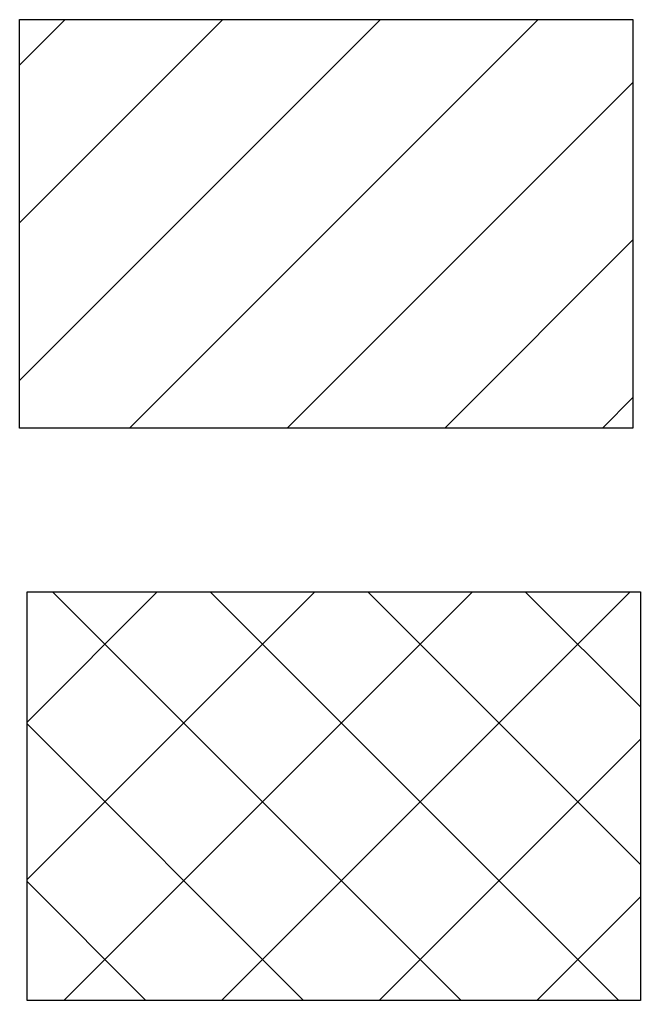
# Model space of a CAD drawing. Extents: x -15.8 to 28.7, y 37.6 to 61.4.
# Drawn here: x 20.944 to 21.298, y 57.071 to 57.63 of the extents above; entities that cross this region are included whole.
import ezdxf

# ---------------------------------------------------------------- set-up
doc = ezdxf.new("R2010")
doc.units = 0
doc.layers.add('hatch', color=8, linetype='Continuous')

# ---------------------------------------------------------------- blocks, each defined once
blk = doc.blocks.new('8')
at = {"layer": 'hatch'}
h = blk.add_hatch(dxfattribs=at)
h.set_pattern_fill('ANSI31', scale=0.02, style=0)
h.set_pattern_definition([(45, (7.49157, -14.130703), (-0.04490128, 0.04490128), [])])
h.paths.add_polyline_path([(0, 0), (-0.34943, 0), (-0.34943, -0.23279), (0, -0.23279)])
at = {"layer": 'hatch', "color": 252}
blk.add_lwpolyline([(-0.34943, 0), (0, 0), (0, -0.23279), (-0.34943, -0.23279)], close=True, dxfattribs=at)
blk = doc.blocks.new('10')
at = {"layer": 'hatch'}
h = blk.add_hatch(dxfattribs=at)
h.set_pattern_fill('ANSI37', color=3, scale=0.02, style=0)
h.set_pattern_definition([(45, (7.836775, -13.80472), (-0.04490128, 0.04490128), []), (135, (7.836775, -13.80472), (-0.04490128, -0.04490128), [])])
h.paths.add_polyline_path([(0.34943, 0), (0, 0), (0, -0.23279), (0.34943, -0.23279)])
blk.add_lwpolyline([(0, 0), (0.34943, 0), (0.34943, -0.23279), (0, -0.23279)], close=True, dxfattribs=at)

msp = doc.modelspace()

# ---------------------------------------------------------------- block references
at = {"color": 3, "linetype": 'ByBlock'}
msp.add_blockref('10', (20.94855, 57.30391), dxfattribs=at)
at = {"layer": 'hatch', "color": 7}
msp.add_blockref('8', (21.29376, 57.62989), dxfattribs=at)

doc.saveas('drawing.dxf')
